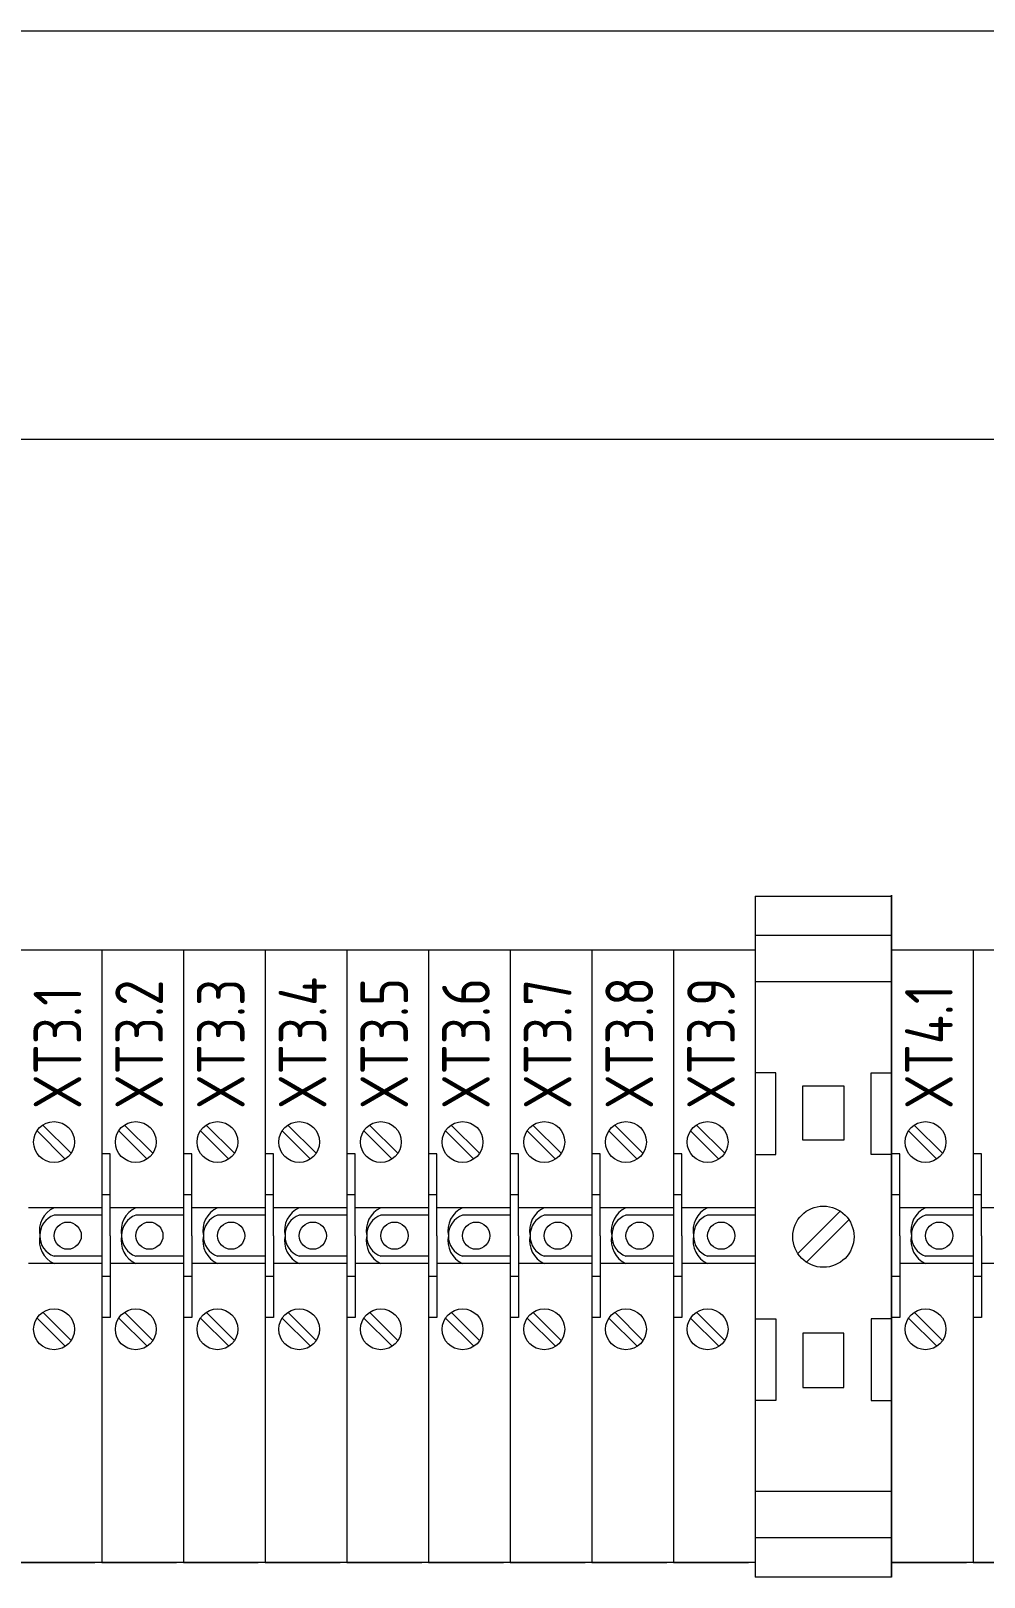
# Model space of a CAD drawing. Header units: millimetres. Extents: x 3520 to 8864, y 403 to 1747.
# Drawn here: x 7078.3 to 7148.3, y 847.5 to 961 of the extents above; entities that cross this region are included whole.
import ezdxf

# ---------------------------------------------------------------- set-up
doc = ezdxf.new("R2010")
doc.units = ezdxf.units.MM
doc.layers.add('Стерка', color=7, linetype='Continuous', lineweight=15)
doc.styles.add('ГОСТ В', font='GOST_0.TTF', dxfattribs={"height": 3.5})

msp = doc.modelspace()

# ---------------------------------------------------------------- linework, layer by layer
at = {"layer": 'Стерка', "color": 7}
for p, q in [((7131.534, 897.46, 1518.358), (7141.534, 897.46, 1518.358)), ((7131.534, 897.46, 1518.358), (7131.534, 847.46, 1518.358)), ((7141.534, 897.535, 1518.358), (7141.534, 847.535, 1518.358)), ((7141.534, 897.535, 1518.358), (7141.534, 847.535, 1518.358)), ((7141.534, 897.535, 1518.358), (7141.534, 847.535, 1518.358)), ((7141.534, 897.535, 1518.358), (7141.534, 847.535, 1518.358)), ((7141.534, 897.535, 1518.358), (7141.534, 847.535, 1518.358)), ((7141.534, 847.535, 1518.358), (7141.534, 897.535, 1518.358)), ((7141.534, 847.535, 1518.358), (7141.534, 897.535, 1518.358)), ((7141.534, 897.535, 1518.358), (7141.534, 847.535, 1518.358)), ((7141.534, 847.535, 1518.358), (7141.534, 897.535, 1518.358)), ((7141.534, 847.535, 1518.358), (7141.534, 897.535, 1518.358)), ((7141.534, 897.535, 1518.358), (7141.534, 847.535, 1518.358)), ((7141.534, 897.46, 1518.358), (7141.534, 847.46, 1518.358)), ((7141.534, 847.46, 1518.358), (7141.534, 897.46, 1518.358)), ((7141.534, 847.46, 1518.358), (7141.534, 897.46, 1518.358)), ((7141.534, 897.46, 1518.358), (7141.534, 847.46, 1518.358)), ((7141.534, 897.46, 1518.358), (7141.534, 847.46, 1518.358)), ((7141.534, 895.035, 1518.358), (7141.534, 850.035, 1518.358)), ((7141.534, 895.035, 1518.358), (7141.534, 850.035, 1518.358)), ((7141.534, 894.96, 1518.358), (7141.534, 849.96, 1518.358)), ((7141.534, 894.96, 1518.358), (7141.534, 849.96, 1518.358)), ((7141.534, 894.579, 1518.358), (7131.534, 894.579, 1518.358)), ((7077.534, 893.535, 1518.358), (7083.534, 893.535, 1518.358)), ((7083.534, 893.535, 1518.358), (7083.534, 848.535, 1518.358)), ((7083.534, 893.535, 1518.358), (7083.534, 848.535, 1518.358)), ((7083.534, 893.535, 1518.358), (7083.534, 848.535, 1518.358)), ((7083.534, 893.535, 1518.358), (7083.534, 848.535, 1518.358)), ((7083.534, 893.535, 1518.358), (7089.534, 893.535, 1518.358)), ((7089.534, 893.535, 1518.358), (7089.534, 848.535, 1518.358)), ((7089.534, 893.535, 1518.358), (7089.534, 848.535, 1518.358)), ((7089.534, 893.535, 1518.358), (7089.534, 848.535, 1518.358)), ((7089.534, 893.535, 1518.358), (7089.534, 848.535, 1518.358)), ((7089.534, 893.535, 1518.358), (7095.534, 893.535, 1518.358)), ((7095.534, 893.535, 1518.358), (7095.534, 848.535, 1518.358)), ((7095.534, 893.535, 1518.358), (7095.534, 848.535, 1518.358)), ((7095.534, 893.535, 1518.358), (7095.534, 848.535, 1518.358)), ((7095.534, 893.535, 1518.358), (7095.534, 848.535, 1518.358)), ((7095.534, 893.535, 1518.358), (7101.534, 893.535, 1518.358)), ((7101.534, 893.535, 1518.358), (7101.534, 848.535, 1518.358)), ((7101.534, 893.535, 1518.358), (7101.534, 848.535, 1518.358)), ((7101.534, 893.535, 1518.358), (7101.534, 848.535, 1518.358)), ((7101.534, 893.535, 1518.358), (7101.534, 848.535, 1518.358)), ((7101.534, 893.535, 1518.358), (7107.534, 893.535, 1518.358)), ((7107.534, 893.535, 1518.358), (7107.534, 848.535, 1518.358)), ((7107.534, 893.535, 1518.358), (7107.534, 848.535, 1518.358)), ((7107.534, 893.535, 1518.358), (7107.534, 848.535, 1518.358)), ((7107.534, 893.535, 1518.358), (7107.534, 848.535, 1518.358)), ((7107.534, 893.535, 1518.358), (7113.534, 893.535, 1518.358)), ((7113.534, 893.535, 1518.358), (7113.534, 848.535, 1518.358)), ((7113.534, 893.535, 1518.358), (7113.534, 848.535, 1518.358)), ((7113.534, 893.535, 1518.358), (7113.534, 848.535, 1518.358)), ((7113.534, 893.535, 1518.358), (7113.534, 848.535, 1518.358)), ((7113.534, 893.535, 1518.358), (7119.534, 893.535, 1518.358)), ((7119.534, 893.535, 1518.358), (7119.534, 848.535, 1518.358)), ((7119.534, 893.535, 1518.358), (7119.534, 848.535, 1518.358)), ((7119.534, 893.535, 1518.358), (7119.534, 848.535, 1518.358)), ((7119.534, 893.535, 1518.358), (7119.534, 848.535, 1518.358)), ((7119.534, 893.535, 1518.358), (7125.534, 893.535, 1518.358)), ((7125.534, 893.535, 1518.358), (7125.534, 848.535, 1518.358)), ((7125.534, 893.535, 1518.358), (7125.534, 848.535, 1518.358)), ((7125.534, 893.535, 1518.358), (7125.534, 848.535, 1518.358)), ((7125.534, 893.535, 1518.358), (7125.534, 848.535, 1518.358)), ((7125.534, 893.535, 1518.358), (7131.534, 893.535, 1518.358)), ((7131.534, 893.535, 1518.358), (7131.534, 848.535, 1518.358)), ((7131.534, 893.535, 1518.358), (7131.534, 848.535, 1518.358)), ((7141.534, 893.535, 1518.358), (7141.534, 851.535, 1518.358)), ((7141.534, 893.535, 1518.358), (7141.534, 851.535, 1518.358)), ((7141.534, 893.535, 1518.358), (7141.534, 848.535, 1518.358)), ((7141.534, 893.535, 1518.358), (7141.534, 848.535, 1518.358)), ((7141.534, 893.535, 1518.358), (7147.534, 893.535, 1518.358)), ((7147.534, 893.535, 1518.358), (7147.534, 848.535, 1518.358)), ((7147.534, 893.535, 1518.358), (7147.534, 848.535, 1518.358)), ((7147.534, 893.535, 1518.358), (7147.534, 848.535, 1518.358)), ((7147.534, 893.535, 1518.358), (7147.534, 848.535, 1518.358)), ((7147.534, 893.535, 1518.358), (7153.534, 893.535, 1518.358)), ((7141.534, 891.181, 1518.358), (7131.534, 891.181, 1518.358)), ((7141.534, 890.035, 1518.358), (7141.534, 855.035, 1518.358)), ((7141.534, 890.035, 1518.358), (7141.534, 855.035, 1518.358)), ((7141.534, 889.96, 1518.358), (7141.534, 854.96, 1518.358)), ((7141.534, 889.96, 1518.358), (7141.534, 854.96, 1518.358)), ((7141.534, 889.96, 1518.358), (7141.534, 854.96, 1518.358)), ((7141.534, 850.035, 1518.358), (7141.534, 885.035, 1518.358)), ((7141.534, 850.035, 1518.358), (7141.534, 885.035, 1518.358)), ((7141.534, 849.96, 1518.358), (7141.534, 884.96, 1518.358)), ((7141.534, 849.96, 1518.358), (7141.534, 884.96, 1518.358)), ((7141.534, 849.96, 1518.358), (7141.534, 884.96, 1518.358)), ((7133.034, 884.491, 1518.358), (7131.534, 884.491, 1518.358)), ((7133.034, 878.491, 1518.358), (7133.034, 884.491, 1518.358)), ((7135.034, 879.541, 1518.358), (7135.034, 883.541, 1518.358)), ((7135.034, 883.541, 1518.358), (7136.534, 883.541, 1518.358)), ((7136.534, 883.541, 1518.358), (7138.034, 883.541, 1518.358)), ((7138.034, 883.541, 1518.358), (7138.034, 879.541, 1518.358)), ((7140.034, 878.491, 1518.358), (7140.034, 884.491, 1518.358)), ((7140.034, 884.491, 1518.358), (7141.534, 884.491, 1518.358)), ((7078.783, 880.238, 1518.358), (7080.861, 878.159, 1518.358)), ((7079.207, 880.662, 1518.358), (7081.285, 878.583, 1518.358)), ((7084.783, 880.238, 1518.358), (7086.861, 878.159, 1518.358)), ((7085.207, 880.662, 1518.358), (7087.285, 878.583, 1518.358)), ((7090.783, 880.238, 1518.358), (7092.861, 878.159, 1518.358)), ((7091.207, 880.662, 1518.358), (7093.285, 878.583, 1518.358)), ((7096.783, 880.238, 1518.358), (7098.861, 878.159, 1518.358)), ((7097.207, 880.662, 1518.358), (7099.285, 878.583, 1518.358)), ((7102.783, 880.238, 1518.358), (7104.861, 878.159, 1518.358)), ((7103.207, 880.662, 1518.358), (7105.285, 878.583, 1518.358)), ((7108.783, 880.238, 1518.358), (7110.861, 878.159, 1518.358)), ((7109.207, 880.662, 1518.358), (7111.285, 878.583, 1518.358)), ((7114.783, 880.238, 1518.358), (7116.861, 878.159, 1518.358)), ((7115.207, 880.662, 1518.358), (7117.285, 878.583, 1518.358)), ((7120.783, 880.238, 1518.358), (7122.861, 878.159, 1518.358)), ((7121.207, 880.662, 1518.358), (7123.285, 878.583, 1518.358)), ((7126.783, 880.238, 1518.358), (7128.861, 878.159, 1518.358)), ((7127.207, 880.662, 1518.358), (7129.285, 878.583, 1518.358)), ((7142.783, 880.238, 1518.358), (7144.861, 878.159, 1518.358)), ((7143.207, 880.662, 1518.358), (7145.285, 878.583, 1518.358)), ((7138.034, 879.541, 1518.358), (7135.034, 879.541, 1518.358)), ((7084.147, 878.535, 1518.358), (7083.534, 878.535, 1518.358)), ((7084.147, 875.535, 1518.358), (7084.147, 878.535, 1518.358)), ((7090.147, 878.535, 1518.358), (7089.534, 878.535, 1518.358)), ((7090.147, 875.535, 1518.358), (7090.147, 878.535, 1518.358)), ((7096.147, 878.535, 1518.358), (7095.534, 878.535, 1518.358)), ((7096.147, 875.535, 1518.358), (7096.147, 878.535, 1518.358)), ((7102.147, 878.535, 1518.358), (7101.534, 878.535, 1518.358)), ((7102.147, 875.535, 1518.358), (7102.147, 878.535, 1518.358)), ((7108.147, 878.535, 1518.358), (7107.534, 878.535, 1518.358)), ((7108.147, 875.535, 1518.358), (7108.147, 878.535, 1518.358)), ((7114.147, 878.535, 1518.358), (7113.534, 878.535, 1518.358)), ((7114.147, 875.535, 1518.358), (7114.147, 878.535, 1518.358)), ((7120.147, 878.535, 1518.358), (7119.534, 878.535, 1518.358)), ((7120.147, 875.535, 1518.358), (7120.147, 878.535, 1518.358)), ((7126.147, 878.535, 1518.358), (7125.534, 878.535, 1518.358)), ((7126.147, 875.535, 1518.358), (7126.147, 878.535, 1518.358)), ((7131.534, 878.491, 1518.358), (7133.034, 878.491, 1518.358)), ((7141.534, 878.491, 1518.358), (7140.034, 878.491, 1518.358)), ((7142.147, 878.535, 1518.358), (7141.534, 878.535, 1518.358)), ((7142.147, 875.535, 1518.358), (7142.147, 878.535, 1518.358)), ((7148.147, 878.535, 1518.358), (7147.534, 878.535, 1518.358)), ((7148.147, 875.535, 1518.358), (7148.147, 878.535, 1518.358)), ((7141.534, 867.535, 1518.358), (7141.534, 877.535, 1518.358)), ((7141.534, 867.535, 1518.358), (7141.534, 877.535, 1518.358)), ((7141.534, 867.46, 1518.358), (7141.534, 877.46, 1518.358)), ((7141.534, 867.46, 1518.358), (7141.534, 877.46, 1518.358)), ((7141.534, 867.46, 1518.358), (7141.534, 877.46, 1518.358)), ((7084.147, 875.535, 1518.358), (7083.534, 875.535, 1518.358)), ((7084.147, 872.535, 1518.358), (7084.147, 875.535, 1518.358)), ((7090.147, 875.535, 1518.358), (7089.534, 875.535, 1518.358)), ((7090.147, 872.535, 1518.358), (7090.147, 875.535, 1518.358)), ((7096.147, 875.535, 1518.358), (7095.534, 875.535, 1518.358)), ((7096.147, 872.535, 1518.358), (7096.147, 875.535, 1518.358)), ((7102.147, 875.535, 1518.358), (7101.534, 875.535, 1518.358)), ((7102.147, 872.535, 1518.358), (7102.147, 875.535, 1518.358)), ((7108.147, 875.535, 1518.358), (7107.534, 875.535, 1518.358)), ((7108.147, 872.535, 1518.358), (7108.147, 875.535, 1518.358)), ((7114.147, 875.535, 1518.358), (7113.534, 875.535, 1518.358)), ((7114.147, 872.535, 1518.358), (7114.147, 875.535, 1518.358)), ((7120.147, 875.535, 1518.358), (7119.534, 875.535, 1518.358)), ((7120.147, 872.535, 1518.358), (7120.147, 875.535, 1518.358)), ((7126.147, 875.535, 1518.358), (7125.534, 875.535, 1518.358)), ((7126.147, 872.535, 1518.358), (7126.147, 875.535, 1518.358)), ((7142.147, 875.535, 1518.358), (7141.534, 875.535, 1518.358)), ((7142.147, 872.535, 1518.358), (7142.147, 875.535, 1518.358)), ((7148.147, 875.535, 1518.358), (7147.534, 875.535, 1518.358)), ((7148.147, 872.535, 1518.358), (7148.147, 875.535, 1518.358)), ((7083.534, 874.575, 1518.358), (7078.147, 874.575, 1518.358)), ((7089.534, 874.575, 1518.358), (7084.147, 874.575, 1518.358)), ((7095.534, 874.575, 1518.358), (7090.147, 874.575, 1518.358)), ((7101.534, 874.575, 1518.358), (7096.147, 874.575, 1518.358)), ((7107.534, 874.575, 1518.358), (7102.147, 874.575, 1518.358)), ((7113.534, 874.575, 1518.358), (7108.147, 874.575, 1518.358)), ((7119.534, 874.575, 1518.358), (7114.147, 874.575, 1518.358)), ((7125.534, 874.575, 1518.358), (7120.147, 874.575, 1518.358)), ((7131.534, 874.575, 1518.358), (7126.147, 874.575, 1518.358)), ((7147.534, 874.575, 1518.358), (7142.147, 874.575, 1518.358)), ((7153.534, 874.575, 1518.358), (7148.147, 874.575, 1518.358)), ((7083.534, 874.035, 1518.358), (7080.034, 874.035, 1518.358)), ((7089.534, 874.035, 1518.358), (7086.034, 874.035, 1518.358)), ((7095.534, 874.035, 1518.358), (7092.034, 874.035, 1518.358)), ((7101.534, 874.035, 1518.358), (7098.034, 874.035, 1518.358)), ((7107.534, 874.035, 1518.358), (7104.034, 874.035, 1518.358)), ((7113.534, 874.035, 1518.358), (7110.034, 874.035, 1518.358)), ((7119.534, 874.035, 1518.358), (7116.034, 874.035, 1518.358)), ((7125.534, 874.035, 1518.358), (7122.034, 874.035, 1518.358)), ((7131.534, 874.035, 1518.358), (7128.034, 874.035, 1518.358)), ((7134.657, 871.22, 1518.358), (7137.775, 874.337, 1518.358)), ((7135.293, 870.583, 1518.358), (7138.411, 873.701, 1518.358)), ((7147.534, 874.035, 1518.358), (7144.034, 874.035, 1518.358)), ((7084.147, 872.535, 1518.358), (7084.147, 869.535, 1518.358)), ((7090.147, 872.535, 1518.358), (7090.147, 869.535, 1518.358)), ((7096.147, 872.535, 1518.358), (7096.147, 869.535, 1518.358)), ((7102.147, 872.535, 1518.358), (7102.147, 869.535, 1518.358)), ((7108.147, 872.535, 1518.358), (7108.147, 869.535, 1518.358)), ((7114.147, 872.535, 1518.358), (7114.147, 869.535, 1518.358)), ((7120.147, 872.535, 1518.358), (7120.147, 869.535, 1518.358)), ((7126.147, 872.535, 1518.358), (7126.147, 869.535, 1518.358)), ((7141.534, 872.535, 1518.358), (7141.534, 862.535, 1518.358)), ((7141.534, 872.535, 1518.358), (7141.534, 862.535, 1518.358)), ((7141.534, 872.46, 1518.358), (7141.534, 862.46, 1518.358)), ((7141.534, 872.46, 1518.358), (7141.534, 862.46, 1518.358)), ((7141.534, 872.46, 1518.358), (7141.534, 862.46, 1518.358)), ((7142.147, 872.535, 1518.358), (7142.147, 869.535, 1518.358)), ((7148.147, 872.535, 1518.358), (7148.147, 869.535, 1518.358)), ((7083.534, 871.035, 1518.358), (7080.034, 871.035, 1518.358)), ((7089.534, 871.035, 1518.358), (7086.034, 871.035, 1518.358)), ((7095.534, 871.035, 1518.358), (7092.034, 871.035, 1518.358)), ((7101.534, 871.035, 1518.358), (7098.034, 871.035, 1518.358)), ((7107.534, 871.035, 1518.358), (7104.034, 871.035, 1518.358)), ((7113.534, 871.035, 1518.358), (7110.034, 871.035, 1518.358)), ((7119.534, 871.035, 1518.358), (7116.034, 871.035, 1518.358)), ((7125.534, 871.035, 1518.358), (7122.034, 871.035, 1518.358)), ((7131.534, 871.035, 1518.358), (7128.034, 871.035, 1518.358)), ((7147.534, 871.035, 1518.358), (7144.034, 871.035, 1518.358)), ((7083.534, 870.494, 1518.358), (7078.147, 870.494, 1518.358)), ((7089.534, 870.494, 1518.358), (7084.147, 870.494, 1518.358)), ((7095.534, 870.494, 1518.358), (7090.147, 870.494, 1518.358)), ((7101.534, 870.494, 1518.358), (7096.147, 870.494, 1518.358)), ((7107.534, 870.494, 1518.358), (7102.147, 870.494, 1518.358)), ((7113.534, 870.494, 1518.358), (7108.147, 870.494, 1518.358)), ((7119.534, 870.494, 1518.358), (7114.147, 870.494, 1518.358)), ((7125.534, 870.494, 1518.358), (7120.147, 870.494, 1518.358)), ((7131.534, 870.494, 1518.358), (7126.147, 870.494, 1518.358)), ((7147.534, 870.494, 1518.358), (7142.147, 870.494, 1518.358)), ((7153.534, 870.494, 1518.358), (7148.147, 870.494, 1518.358)), ((7084.147, 869.535, 1518.358), (7083.534, 869.535, 1518.358)), ((7084.147, 869.535, 1518.358), (7084.147, 866.535, 1518.358)), ((7090.147, 869.535, 1518.358), (7089.534, 869.535, 1518.358)), ((7090.147, 869.535, 1518.358), (7090.147, 866.535, 1518.358)), ((7096.147, 869.535, 1518.358), (7095.534, 869.535, 1518.358)), ((7096.147, 869.535, 1518.358), (7096.147, 866.535, 1518.358)), ((7102.147, 869.535, 1518.358), (7101.534, 869.535, 1518.358)), ((7102.147, 869.535, 1518.358), (7102.147, 866.535, 1518.358)), ((7108.147, 869.535, 1518.358), (7107.534, 869.535, 1518.358)), ((7108.147, 869.535, 1518.358), (7108.147, 866.535, 1518.358)), ((7114.147, 869.535, 1518.358), (7113.534, 869.535, 1518.358)), ((7114.147, 869.535, 1518.358), (7114.147, 866.535, 1518.358)), ((7120.147, 869.535, 1518.358), (7119.534, 869.535, 1518.358)), ((7120.147, 869.535, 1518.358), (7120.147, 866.535, 1518.358)), ((7126.147, 869.535, 1518.358), (7125.534, 869.535, 1518.358)), ((7126.147, 869.535, 1518.358), (7126.147, 866.535, 1518.358)), ((7142.147, 869.535, 1518.358), (7141.534, 869.535, 1518.358)), ((7142.147, 869.535, 1518.358), (7142.147, 866.535, 1518.358)), ((7148.147, 869.535, 1518.358), (7147.534, 869.535, 1518.358)), ((7148.147, 869.535, 1518.358), (7148.147, 866.535, 1518.358)), ((7080.861, 864.408, 1518.358), (7078.783, 866.486, 1518.358)), ((7081.285, 864.832, 1518.358), (7079.207, 866.91, 1518.358)), ((7084.147, 866.535, 1518.358), (7083.534, 866.535, 1518.358)), ((7086.861, 864.408, 1518.358), (7084.783, 866.486, 1518.358)), ((7087.285, 864.832, 1518.358), (7085.207, 866.91, 1518.358)), ((7090.147, 866.535, 1518.358), (7089.534, 866.535, 1518.358)), ((7092.861, 864.408, 1518.358), (7090.783, 866.486, 1518.358)), ((7093.285, 864.832, 1518.358), (7091.207, 866.91, 1518.358)), ((7096.147, 866.535, 1518.358), (7095.534, 866.535, 1518.358)), ((7098.861, 864.408, 1518.358), (7096.783, 866.486, 1518.358)), ((7099.285, 864.832, 1518.358), (7097.207, 866.91, 1518.358)), ((7102.147, 866.535, 1518.358), (7101.534, 866.535, 1518.358)), ((7104.861, 864.408, 1518.358), (7102.783, 866.486, 1518.358)), ((7105.285, 864.832, 1518.358), (7103.207, 866.91, 1518.358)), ((7108.147, 866.535, 1518.358), (7107.534, 866.535, 1518.358)), ((7110.861, 864.408, 1518.358), (7108.783, 866.486, 1518.358)), ((7111.285, 864.832, 1518.358), (7109.207, 866.91, 1518.358)), ((7114.147, 866.535, 1518.358), (7113.534, 866.535, 1518.358)), ((7116.861, 864.408, 1518.358), (7114.783, 866.486, 1518.358)), ((7117.285, 864.832, 1518.358), (7115.207, 866.91, 1518.358)), ((7120.147, 866.535, 1518.358), (7119.534, 866.535, 1518.358)), ((7122.861, 864.408, 1518.358), (7120.783, 866.486, 1518.358)), ((7123.285, 864.832, 1518.358), (7121.207, 866.91, 1518.358)), ((7126.147, 866.535, 1518.358), (7125.534, 866.535, 1518.358)), ((7128.861, 864.408, 1518.358), (7126.783, 866.486, 1518.358)), ((7129.285, 864.832, 1518.358), (7127.207, 866.91, 1518.358)), ((7142.147, 866.535, 1518.358), (7141.534, 866.535, 1518.358)), ((7144.861, 864.408, 1518.358), (7142.783, 866.486, 1518.358)), ((7145.285, 864.832, 1518.358), (7143.207, 866.91, 1518.358)), ((7148.147, 866.535, 1518.358), (7147.534, 866.535, 1518.358)), ((7131.534, 866.43, 1518.358), (7133.034, 866.43, 1518.358)), ((7133.034, 866.43, 1518.358), (7133.034, 860.43, 1518.358)), ((7138.034, 865.379, 1518.358), (7135.034, 865.379, 1518.358)), ((7135.034, 865.379, 1518.358), (7135.034, 861.379, 1518.358)), ((7138.034, 861.379, 1518.358), (7138.034, 865.379, 1518.358)), ((7141.534, 866.43, 1518.358), (7140.034, 866.43, 1518.358)), ((7140.034, 866.43, 1518.358), (7140.034, 860.43, 1518.358)), ((7135.034, 861.379, 1518.358), (7136.534, 861.379, 1518.358)), ((7136.534, 861.379, 1518.358), (7138.034, 861.379, 1518.358)), ((7133.034, 860.43, 1518.358), (7131.534, 860.43, 1518.358)), ((7140.034, 860.43, 1518.358), (7141.534, 860.43, 1518.358)), ((7141.534, 853.74, 1518.358), (7131.534, 853.74, 1518.358)), ((7141.534, 850.342, 1518.358), (7131.534, 850.342, 1518.358)), ((7083.534, 848.535, 1518.358), (7077.534, 848.535, 1518.358)), ((7077.534, 848.535, 1518.358), (7083.034, 848.535, 1518.358)), ((7089.534, 848.535, 1518.358), (7083.534, 848.535, 1518.358)), ((7083.534, 848.535, 1518.358), (7089.034, 848.535, 1518.358)), ((7095.534, 848.535, 1518.358), (7089.534, 848.535, 1518.358)), ((7089.534, 848.535, 1518.358), (7095.034, 848.535, 1518.358)), ((7101.534, 848.535, 1518.358), (7095.534, 848.535, 1518.358)), ((7095.534, 848.535, 1518.358), (7101.034, 848.535, 1518.358)), ((7107.534, 848.535, 1518.358), (7101.534, 848.535, 1518.358)), ((7101.534, 848.535, 1518.358), (7107.034, 848.535, 1518.358)), ((7113.534, 848.535, 1518.358), (7107.534, 848.535, 1518.358)), ((7107.534, 848.535, 1518.358), (7113.034, 848.535, 1518.358)), ((7119.534, 848.535, 1518.358), (7113.534, 848.535, 1518.358)), ((7113.534, 848.535, 1518.358), (7119.034, 848.535, 1518.358)), ((7125.534, 848.535, 1518.358), (7119.534, 848.535, 1518.358)), ((7119.534, 848.535, 1518.358), (7125.034, 848.535, 1518.358)), ((7131.534, 848.535, 1518.358), (7125.534, 848.535, 1518.358)), ((7125.534, 848.535, 1518.358), (7131.034, 848.535, 1518.358)), ((7147.534, 848.535, 1518.358), (7141.534, 848.535, 1518.358)), ((7141.534, 848.535, 1518.358), (7147.034, 848.535, 1518.358)), ((7153.534, 848.535, 1518.358), (7147.534, 848.535, 1518.358)), ((7147.534, 848.535, 1518.358), (7153.034, 848.535, 1518.358)), ((7141.534, 847.46, 1518.358), (7131.534, 847.46, 1518.358))]:
    msp.add_line(p, q, dxfattribs=at)
at = {"layer": 'Стерка', "color": 7, "elevation": 1518.358}
msp.add_lwpolyline([(7468.534, 931.017), (6999.534, 931.017), (6999.534, 961.017), (7468.534, 961.017)], close=True, dxfattribs=at)
at = {"layer": 'Стерка', "color": 7}
for centre, radius in [((7080.034, 879.411, 1518.358), 1.5), ((7086.034, 879.411, 1518.358), 1.5), ((7092.034, 879.411, 1518.358), 1.5), ((7098.034, 879.411, 1518.358), 1.5), ((7104.034, 879.411, 1518.358), 1.5), ((7110.034, 879.411, 1518.358), 1.5), ((7116.034, 879.411, 1518.358), 1.5), ((7122.034, 879.411, 1518.358), 1.5), ((7128.034, 879.411, 1518.358), 1.5), ((7144.034, 879.411, 1518.358), 1.5), ((7136.534, 872.46, 1518.358), 2.25), ((7081.034, 872.535, 1518.358), 1), ((7081.034, 872.535, 1518.358), 1), ((7087.034, 872.535, 1518.358), 1), ((7087.034, 872.535, 1518.358), 1), ((7093.034, 872.535, 1518.358), 1), ((7093.034, 872.535, 1518.358), 1), ((7099.034, 872.535, 1518.358), 1), ((7099.034, 872.535, 1518.358), 1), ((7105.034, 872.535, 1518.358), 1), ((7105.034, 872.535, 1518.358), 1), ((7111.034, 872.535, 1518.358), 1), ((7111.034, 872.535, 1518.358), 1), ((7117.034, 872.535, 1518.358), 1), ((7117.034, 872.535, 1518.358), 1), ((7123.034, 872.535, 1518.358), 1), ((7123.034, 872.535, 1518.358), 1), ((7129.034, 872.535, 1518.358), 1), ((7129.034, 872.535, 1518.358), 1), ((7145.034, 872.535, 1518.358), 1), ((7145.034, 872.535, 1518.358), 1), ((7080.034, 865.659, 1518.358), 1.5), ((7086.034, 865.659, 1518.358), 1.5), ((7092.034, 865.659, 1518.358), 1.5), ((7098.034, 865.659, 1518.358), 1.5), ((7104.034, 865.659, 1518.358), 1.5), ((7110.034, 865.659, 1518.358), 1.5), ((7116.034, 865.659, 1518.358), 1.5), ((7122.034, 865.659, 1518.358), 1.5), ((7128.034, 865.659, 1518.358), 1.5), ((7144.034, 865.659, 1518.358), 1.5)]:
    msp.add_circle(centre, radius, dxfattribs=at)
for centre, radius, start, end in [((7080.788, 872.909, 1518.358), 1.829, 114.33862, 191.80203), ((7086.788, 872.909, 1518.358), 1.829, 114.33862, 191.80203), ((7092.788, 872.909, 1518.358), 1.829, 114.33862, 191.80203), ((7098.788, 872.909, 1518.358), 1.829, 114.33862, 191.80203), ((7104.788, 872.909, 1518.358), 1.829, 114.33862, 191.80203), ((7110.788, 872.909, 1518.358), 1.829, 114.33862, 191.80203), ((7116.788, 872.909, 1518.358), 1.829, 114.33862, 191.80203), ((7122.788, 872.909, 1518.358), 1.829, 114.33862, 191.80203), ((7128.788, 872.909, 1518.358), 1.829, 114.33862, 191.80203), ((7144.788, 872.909, 1518.358), 1.829, 114.33862, 191.80203), ((7080.533, 872.582, 1518.358), 1.537, 108.96859, 181.74223), ((7086.533, 872.582, 1518.358), 1.537, 108.96859, 181.74223), ((7092.533, 872.582, 1518.358), 1.537, 108.96859, 181.74223), ((7098.533, 872.582, 1518.358), 1.537, 108.96859, 181.74223), ((7104.533, 872.582, 1518.358), 1.537, 108.96859, 181.74223), ((7110.533, 872.582, 1518.358), 1.537, 108.96859, 181.74223), ((7116.533, 872.582, 1518.358), 1.537, 108.96859, 181.74223), ((7122.533, 872.582, 1518.358), 1.537, 108.96859, 181.74223), ((7128.533, 872.582, 1518.358), 1.537, 108.96859, 181.74223), ((7144.533, 872.582, 1518.358), 1.537, 108.96859, 181.74223), ((7080.788, 872.161, 1518.358), 1.829, 168.19797, 245.66138), ((7080.533, 872.488, 1518.358), 1.537, 178.25777, 251.03141), ((7086.788, 872.161, 1518.358), 1.829, 168.19797, 245.66138), ((7086.533, 872.488, 1518.358), 1.537, 178.25777, 251.03141), ((7092.788, 872.161, 1518.358), 1.829, 168.19797, 245.66138), ((7092.533, 872.488, 1518.358), 1.537, 178.25777, 251.03141), ((7098.788, 872.161, 1518.358), 1.829, 168.19797, 245.66138), ((7098.533, 872.488, 1518.358), 1.537, 178.25777, 251.03141), ((7104.788, 872.161, 1518.358), 1.829, 168.19797, 245.66138), ((7104.533, 872.488, 1518.358), 1.537, 178.25777, 251.03141), ((7110.788, 872.161, 1518.358), 1.829, 168.19797, 245.66138), ((7110.533, 872.488, 1518.358), 1.537, 178.25777, 251.03141), ((7116.788, 872.161, 1518.358), 1.829, 168.19797, 245.66138), ((7116.533, 872.488, 1518.358), 1.537, 178.25777, 251.03141), ((7122.788, 872.161, 1518.358), 1.829, 168.19797, 245.66138), ((7122.533, 872.488, 1518.358), 1.537, 178.25777, 251.03141), ((7128.788, 872.161, 1518.358), 1.829, 168.19797, 245.66138), ((7128.533, 872.488, 1518.358), 1.537, 178.25777, 251.03141), ((7144.788, 872.161, 1518.358), 1.829, 168.19797, 245.66138), ((7144.533, 872.488, 1518.358), 1.537, 178.25777, 251.03141)]:
    msp.add_arc(centre, radius, start, end, dxfattribs=at)

# ---------------------------------------------------------------- texts
at = {"layer": 'Стерка', "color": 7, "char_height": 3.5, "attachment_point": 1, "rotation": 90, "style": 'ГОСТ В'}
for s, insert in [('XT3.4', (7096.533, 881.833, 1518.358)), ('XT3.1', (7078.533, 881.833, 1518.358)), ('XT3.2', (7084.533, 881.833, 1518.358)), ('XT3.3', (7090.533, 881.833, 1518.358)), ('XT3.5', (7102.533, 881.833, 1518.358)), ('XT3.6', (7108.533, 881.833, 1518.358)), ('XT3.7', (7114.533, 881.833, 1518.358)), ('XT3.8', (7120.533, 881.833, 1518.358)), ('XT3.9', (7126.533, 881.833, 1518.358)), ('XT4.1', (7142.533, 881.833, 1518.358))]:
    msp.add_mtext_dynamic_manual_height_columns(s, width=5, gutter_width=17.5, heights=[0], dxfattribs=dict(at, insert=insert))

doc.saveas('drawing.dxf')
